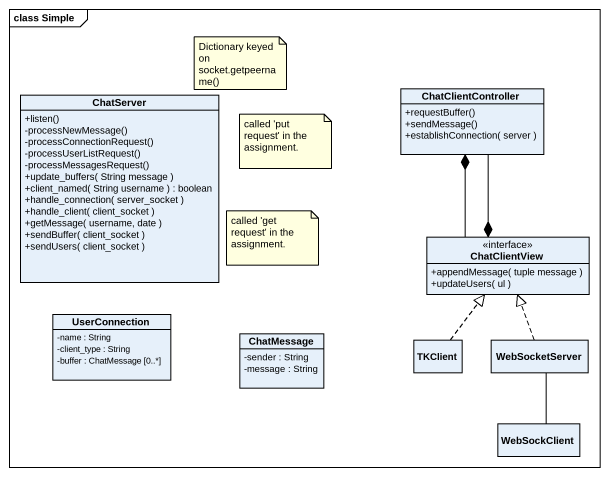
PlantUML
@startuml
mainframe class Simple
hide circle
hide empty members
skinparam classAttributeIconSize 0
class ChatServer {
  +listen()
  -processNewMessage()
  -processConnectionRequest()
  -processUserListRequest()
  -processMessagesRequest()
  +update_buffers( String message )
  +client_named( String username ) : boolean
  +handle_connection( server_socket )
  +handle_client( client_socket )
  +getMessage( username, date )
  +sendBuffer( client_socket )
  +sendUsers( client_socket )
}
class ChatClientController {
  +requestBuffer()
  +sendMessage()
  +establishConnection( server )
}
interface ChatClientView {
  +appendMessage( tuple message )
  +updateUsers( ul )
}
class UserConnection {
  -name : String
  -client_type : String
  -buffer : ChatMessage [0..*]
}
class ChatMessage {
  -sender : String
  -message : String
}
class TKClient
class WebSocketServer
class WebSockClient
ChatClientController *-- ChatClientView
ChatClientView *-up- ChatClientController
TKClient .up.|> ChatClientView
WebSocketServer .up.|> ChatClientView
WebSockClient -up- WebSocketServer
note as N1
  Dictionary keyed on socket.getpeername()
end note
note as N2
  called 'put request' in the assignment.
end note
note as N3
  called 'get request' in the assignment.
end note
@enduml
